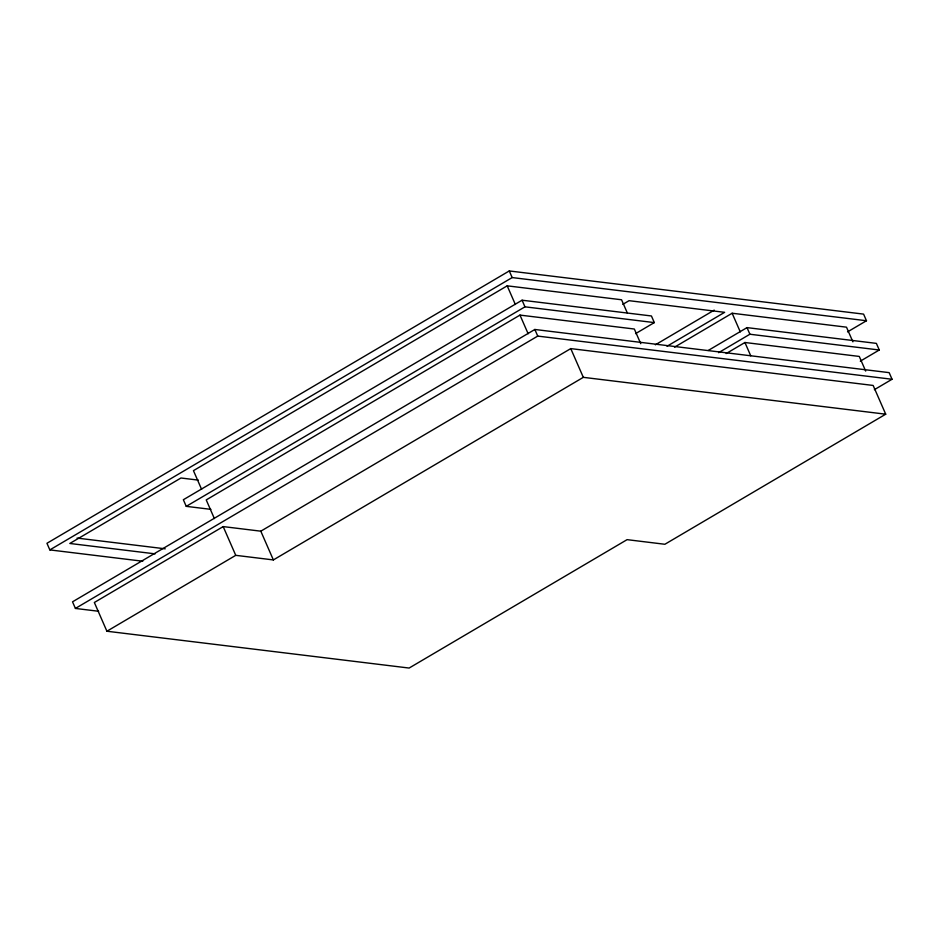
<?xml version="1.0" encoding="UTF-8"?>
<svg xmlns="http://www.w3.org/2000/svg" width="939" height="939" viewBox="0 0 939 939"><rect width="100%" height="100%" fill="white"/><g stroke="black" fill="none" stroke-linecap="round" stroke-linejoin="round"><path stroke-width="1.41" d="M847.53 331.901L866.474 320.739L863.587 314.119L509.278 270.948L46.95 543.282L49.837 549.902L142.775 561.229M49.837 549.902L512.178 277.568L866.474 320.739M627.381 313.086L621.559 299.764L507.201 285.832L193.446 470.65L201.592 489.301M635.55 333.65L654.319 322.593L651.431 315.974L522.072 300.21L183.351 499.736L186.251 506.356L210.888 509.349M186.251 506.356L524.96 306.83L654.319 322.593M640.75 343.686L634.341 329.026L519.983 315.093L206.228 499.912L214.374 518.563M874.362 389.685L892.05 379.262L889.163 372.642L534.854 329.472L72.526 601.817L75.413 608.437L98.642 611.266M75.413 608.437L537.742 336.092L892.05 379.262M223.189 526.591L94.346 602.486L106.905 631.231L409.122 668.052L627.088 539.655L664.882 544.268L885.712 414.193L873.153 385.448L570.759 348.604L260.807 531.181L223.189 526.591L235.748 555.336L273.366 559.926L583.319 377.337L885.712 414.193M622.803 304.365L629.06 300.68L724.638 312.323L667.03 346.256M106.905 631.231L235.748 555.336M655.375 344.801L714.227 310.128M674.554 347.16L732.138 313.239L846.497 327.171L852.894 341.831M708.206 350.482L747.01 327.617L876.369 343.381L879.268 350.001L860.312 361.175M718.605 352.677L749.897 334.237L879.268 350.001M726.152 353.569L744.932 342.5L859.279 356.433L865.688 371.093M198.317 480.111L180.969 477.998L69.826 543.47L155.123 553.857M77.057 538.082L165.241 548.822M747.01 327.617L749.897 334.237M732.138 313.239L740.284 331.89M744.932 342.5L750.742 355.822M570.759 348.604L583.319 377.337M509.278 270.948L512.178 277.568M522.072 300.21L524.96 306.83M534.854 329.472L537.742 336.092M507.201 285.832L515.347 304.482M519.983 315.093L528.141 333.744M260.807 531.181L273.366 559.926"/></g></svg>
